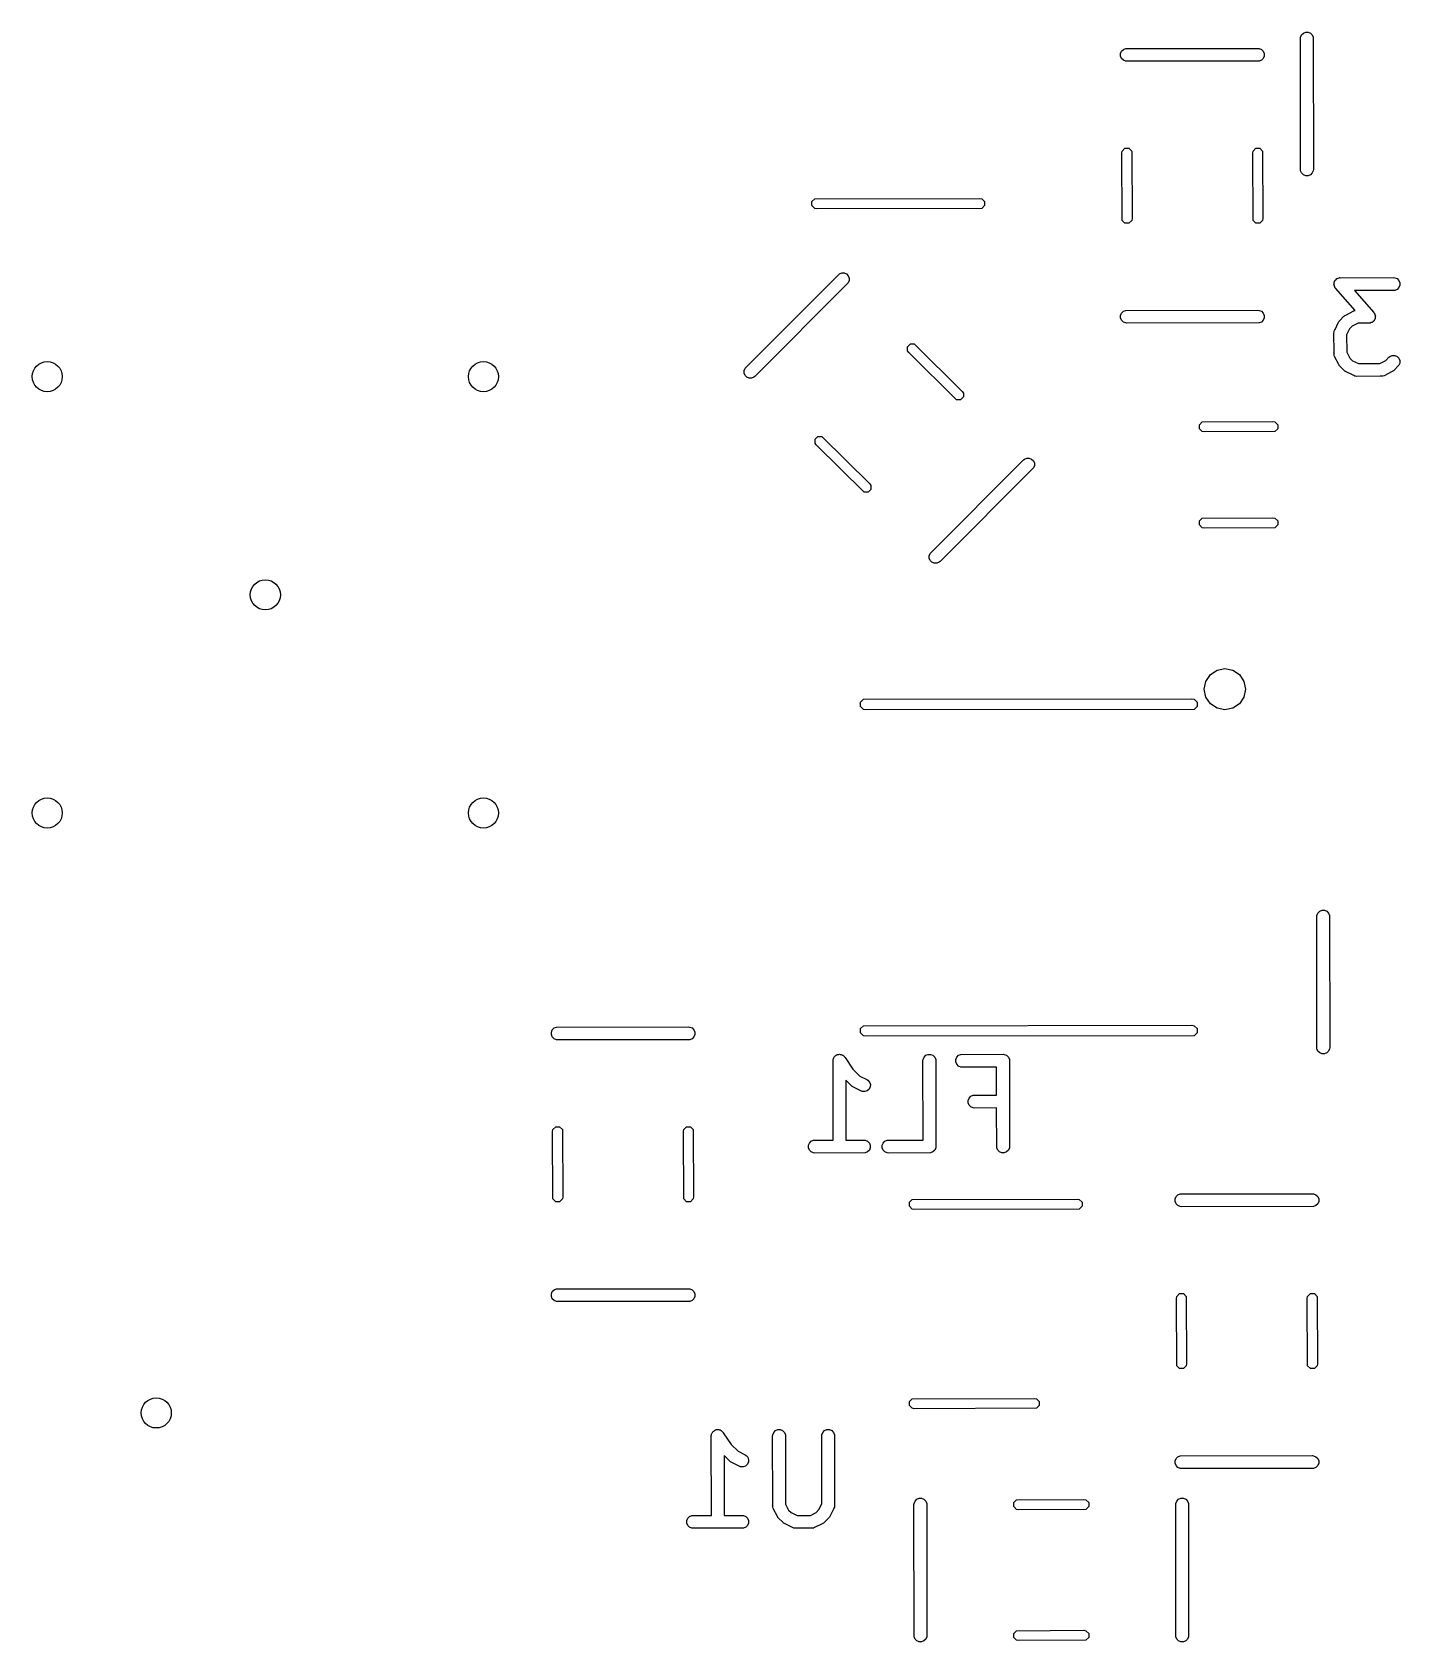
# Model space of a CAD drawing. Extents: x 5.42 to 6.74, y -4.38 to -2.89.
# Drawn here: x 5.424 to 6.051, y -4.348 to -3.611 of the extents above; entities that cross this region are included whole.
import ezdxf

# ---------------------------------------------------------------- set-up
doc = ezdxf.new("R2010")
doc.units = 0
doc.header["$MEASUREMENT"] = 0
doc.layers.add('BLACK', color=7, linetype='CONTINUOUS')

msp = doc.modelspace()

# ---------------------------------------------------------------- linework, layer by layer
at = {"layer": 'BLACK', "linetype": 'CONTINUOUS'}
for p, q in [((6.00506, -3.6135), (6.00512, -3.61293)), ((6.00512, -3.67408), (6.00506, -3.6135)), ((6.00512, -3.61293), (6.00556, -3.61186)), ((6.00556, -3.61186), (6.00637, -3.61105)), ((6.00637, -3.61105), (6.00744, -3.61061)), ((6.00744, -3.61061), (6.00859, -3.61061)), ((6.00859, -3.61061), (6.00965, -3.61105)), ((6.00965, -3.61105), (6.01047, -3.61186)), ((6.01047, -3.61186), (6.01091, -3.61293)), ((6.01091, -3.61293), (6.01096, -3.6735)), ((5.92262, -3.62043), (5.92306, -3.61936)), ((5.92262, -3.62158), (5.92262, -3.62043)), ((5.92306, -3.62264), (5.92262, -3.62158)), ((5.92306, -3.61936), (5.92387, -3.61855)), ((5.92387, -3.61855), (5.92494, -3.61811)), ((5.92494, -3.61811), (5.98551, -3.61805)), ((5.98551, -3.61805), (5.98609, -3.61811)), ((5.98609, -3.61811), (5.98715, -3.61855)), ((5.98715, -3.61855), (5.98797, -3.61936)), ((5.98797, -3.61936), (5.98841, -3.62043)), ((5.98841, -3.62158), (5.98797, -3.62264)), ((5.98841, -3.62043), (5.98841, -3.62158)), ((5.92387, -3.62346), (5.92306, -3.62264)), ((5.92494, -3.6239), (5.92387, -3.62346)), ((5.92551, -3.62396), (5.92494, -3.6239)), ((5.98609, -3.6239), (5.92551, -3.62396)), ((5.98715, -3.62346), (5.98609, -3.6239)), ((5.98797, -3.62264), (5.98715, -3.62346)), ((5.92315, -3.666), (5.92333, -3.6651)), ((5.92333, -3.69691), (5.92315, -3.666)), ((5.92333, -3.6651), (5.92461, -3.66382)), ((5.92461, -3.66382), (5.92642, -3.66382)), ((5.92642, -3.66382), (5.92769, -3.6651)), ((5.92769, -3.6651), (5.92787, -3.696)), ((5.98315, -3.666), (5.98333, -3.6651)), ((5.98333, -3.69691), (5.98315, -3.666)), ((5.98333, -3.6651), (5.98461, -3.66382)), ((5.98461, -3.66382), (5.98642, -3.66382)), ((5.98642, -3.66382), (5.98769, -3.6651)), ((5.98769, -3.6651), (5.98787, -3.696)), ((6.00556, -3.67514), (6.00512, -3.67408)), ((6.01091, -3.67408), (6.01047, -3.67514)), ((6.01096, -3.6735), (6.01091, -3.67408)), ((6.00637, -3.67596), (6.00556, -3.67514)), ((6.00744, -3.6764), (6.00637, -3.67596)), ((6.00859, -3.6764), (6.00744, -3.6764)), ((6.00965, -3.67596), (6.00859, -3.6764)), ((6.01047, -3.67514), (6.00965, -3.67596)), ((5.78109, -3.68827), (5.78236, -3.68699)), ((5.78109, -3.69008), (5.78109, -3.68827)), ((5.78236, -3.68699), (5.85807, -3.68681)), ((5.85807, -3.68681), (5.85897, -3.68699)), ((5.85897, -3.68699), (5.86025, -3.68827)), ((5.86025, -3.68827), (5.86025, -3.69008)), ((5.78236, -3.69136), (5.78109, -3.69008)), ((5.78327, -3.69154), (5.78236, -3.69136)), ((5.85897, -3.69136), (5.78327, -3.69154)), ((5.86025, -3.69008), (5.85897, -3.69136)), ((5.92787, -3.696), (5.92769, -3.69691)), ((5.98787, -3.696), (5.98769, -3.69691)), ((5.92461, -3.69819), (5.92333, -3.69691)), ((5.92642, -3.69819), (5.92461, -3.69819)), ((5.92769, -3.69691), (5.92642, -3.69819)), ((5.98461, -3.69819), (5.98333, -3.69691)), ((5.98642, -3.69819), (5.98461, -3.69819)), ((5.98769, -3.69691), (5.98642, -3.69819)), ((5.75042, -3.76465), (5.79321, -3.72178)), ((5.79775, -3.7255), (5.75496, -3.76838)), ((5.79321, -3.72178), (5.79366, -3.72141)), ((5.79366, -3.72141), (5.79472, -3.72097)), ((5.79472, -3.72097), (5.79587, -3.72097)), ((5.79587, -3.72097), (5.79694, -3.72141)), ((5.79694, -3.72141), (5.79775, -3.72222)), ((5.79775, -3.72222), (5.79819, -3.72329)), ((5.79819, -3.72444), (5.79775, -3.7255)), ((5.79819, -3.72329), (5.79819, -3.72444)), ((6.02043, -3.72546), (6.02047, -3.72537)), ((6.02043, -3.72594), (6.02043, -3.72546)), ((6.02047, -3.72537), (6.02048, -3.72527)), ((6.02048, -3.72527), (6.02069, -3.72484)), ((6.02069, -3.72484), (6.02087, -3.7244)), ((6.02087, -3.7244), (6.02094, -3.72433)), ((6.02094, -3.72433), (6.02099, -3.72424)), ((6.02099, -3.72424), (6.02135, -3.72392)), ((6.02135, -3.72392), (6.02169, -3.72358)), ((6.02169, -3.72358), (6.02178, -3.72355)), ((6.02178, -3.72355), (6.02185, -3.72348)), ((6.02185, -3.72348), (6.02231, -3.72333)), ((6.02231, -3.72333), (6.02275, -3.72314)), ((6.02275, -3.72314), (6.02285, -3.72314)), ((6.02285, -3.72314), (6.02295, -3.72311)), ((6.02295, -3.72311), (6.0234, -3.72314)), ((6.0234, -3.72314), (6.0477, -3.72309)), ((6.0477, -3.72309), (6.04828, -3.72314)), ((6.04828, -3.72314), (6.04934, -3.72358)), ((6.04934, -3.72358), (6.05015, -3.7244)), ((6.05015, -3.7244), (6.0506, -3.72546)), ((6.0506, -3.72546), (6.0506, -3.72662)), ((6.0204, -3.72642), (6.02043, -3.72594)), ((6.02043, -3.72652), (6.0204, -3.72642)), ((6.02043, -3.72662), (6.02043, -3.72652)), ((6.02062, -3.72706), (6.02043, -3.72662)), ((6.02077, -3.72751), (6.02062, -3.72706)), ((6.02085, -3.72763), (6.02077, -3.72751)), ((6.02087, -3.72768), (6.02085, -3.72763)), ((6.02093, -3.72774), (6.02087, -3.72768)), ((6.02111, -3.72798), (6.02093, -3.72774)), ((6.03008, -3.73819), (6.02111, -3.72798)), ((6.04828, -3.72894), (6.02977, -3.72898)), ((6.02977, -3.72898), (6.03867, -3.73909)), ((6.04934, -3.7285), (6.04828, -3.72894)), ((6.05015, -3.72768), (6.04934, -3.7285)), ((6.0506, -3.72662), (6.05015, -3.72768)), ((5.92262, -3.74043), (5.92306, -3.73936)), ((5.92262, -3.74158), (5.92262, -3.74043)), ((5.92306, -3.73936), (5.92387, -3.73855)), ((5.92387, -3.73855), (5.92494, -3.73811)), ((5.92494, -3.73811), (5.98551, -3.73805)), ((5.98551, -3.73805), (5.98609, -3.73811)), ((5.98609, -3.73811), (5.98715, -3.73855)), ((5.98715, -3.73855), (5.98797, -3.73936)), ((5.98797, -3.73936), (5.98841, -3.74043)), ((5.98841, -3.74043), (5.98841, -3.74158)), ((6.02522, -3.74064), (6.02527, -3.74058)), ((6.02527, -3.74058), (6.02532, -3.74055)), ((6.02532, -3.74055), (6.02544, -3.74046)), ((6.02544, -3.74046), (6.02578, -3.74031)), ((6.02578, -3.74031), (6.02951, -3.7384)), ((6.02951, -3.7384), (6.03005, -3.73819)), ((6.03005, -3.73819), (6.03008, -3.73819)), ((6.03867, -3.73909), (6.03885, -3.73934)), ((6.03885, -3.73934), (6.03891, -3.7394)), ((6.03891, -3.7394), (6.03893, -3.73945)), ((6.03893, -3.73945), (6.03901, -3.73956)), ((6.03901, -3.73956), (6.03916, -3.74002)), ((6.03916, -3.74002), (6.03935, -3.74046)), ((6.03935, -3.74046), (6.03935, -3.74056)), ((6.03935, -3.74056), (6.03938, -3.74066)), ((5.92306, -3.74264), (5.92262, -3.74158)), ((5.92387, -3.74346), (5.92306, -3.74264)), ((5.92494, -3.7439), (5.92387, -3.74346)), ((5.92551, -3.74396), (5.92494, -3.7439)), ((5.98609, -3.7439), (5.92551, -3.74396)), ((5.98715, -3.74346), (5.98609, -3.7439)), ((5.98797, -3.74264), (5.98715, -3.74346)), ((5.98841, -3.74158), (5.98797, -3.74264)), ((6.02037, -3.74854), (6.02043, -3.74796)), ((6.02043, -3.74796), (6.02047, -3.74786)), ((6.02047, -3.74786), (6.02048, -3.74776)), ((6.02048, -3.74776), (6.02073, -3.74725)), ((6.02073, -3.74725), (6.02087, -3.7469)), ((6.02087, -3.7469), (6.02092, -3.74685)), ((6.02092, -3.74685), (6.02256, -3.74347)), ((6.02256, -3.74347), (6.02272, -3.74322)), ((6.02272, -3.74322), (6.02275, -3.74315)), ((6.02275, -3.74315), (6.02279, -3.7431)), ((6.02279, -3.7431), (6.02287, -3.74298)), ((6.02287, -3.74298), (6.02313, -3.74276)), ((6.02313, -3.74276), (6.02499, -3.74083)), ((6.02499, -3.74083), (6.02522, -3.74064)), ((6.02754, -3.74661), (6.02623, -3.74932)), ((6.02873, -3.74538), (6.02754, -3.74661)), ((6.03144, -3.74399), (6.02873, -3.74538)), ((6.03644, -3.74394), (6.03144, -3.74399)), ((6.03683, -3.74397), (6.03644, -3.74394)), ((6.03692, -3.74394), (6.03683, -3.74397)), ((6.03703, -3.74393), (6.03692, -3.74394)), ((6.03747, -3.74375), (6.03703, -3.74393)), ((6.03792, -3.7436), (6.03747, -3.74375)), ((6.038, -3.74353), (6.03792, -3.7436)), ((6.03809, -3.74349), (6.038, -3.74353)), ((6.03843, -3.74315), (6.03809, -3.74349)), ((6.03879, -3.74284), (6.03843, -3.74315)), ((6.03884, -3.74275), (6.03879, -3.74284)), ((6.03891, -3.74268), (6.03884, -3.74275)), ((6.03909, -3.74224), (6.03891, -3.74268)), ((6.0393, -3.74181), (6.03909, -3.74224)), ((6.03931, -3.74171), (6.0393, -3.74181)), ((6.03935, -3.74161), (6.03931, -3.74171)), ((6.03938, -3.74066), (6.03935, -3.74113)), ((6.03935, -3.74113), (6.03935, -3.74161)), ((5.82494, -3.75478), (5.82621, -3.7535)), ((5.82494, -3.75659), (5.82494, -3.75478)), ((5.82621, -3.7535), (5.82802, -3.7535)), ((5.82802, -3.7535), (5.85, -3.77523)), ((6.02043, -3.75746), (6.02037, -3.74854)), ((6.02623, -3.74932), (6.02628, -3.7573)), ((5.82545, -3.75735), (5.82494, -3.75659)), ((5.84743, -3.77908), (5.82545, -3.75735)), ((6.0204, -3.75754), (6.02043, -3.75746)), ((6.02043, -3.75797), (6.0204, -3.75754)), ((6.02043, -3.75849), (6.02043, -3.75797)), ((6.02047, -3.75859), (6.02043, -3.75849)), ((6.02048, -3.75869), (6.02047, -3.75859)), ((6.02069, -3.75923), (6.02048, -3.75869)), ((6.0226, -3.76295), (6.02069, -3.75923)), ((6.02628, -3.7573), (6.02767, -3.76)), ((6.02767, -3.76), (6.0289, -3.7612)), ((6.0289, -3.7612), (6.03161, -3.76251)), ((6.03161, -3.76251), (6.04146, -3.76246)), ((6.04146, -3.76246), (6.04417, -3.76107)), ((6.04417, -3.76107), (6.04561, -3.75957)), ((6.04561, -3.75957), (6.04606, -3.75921)), ((6.04606, -3.75921), (6.04712, -3.75876)), ((6.04712, -3.75876), (6.04828, -3.75876)), ((6.04828, -3.75876), (6.04934, -3.75921)), ((6.04934, -3.75921), (6.05015, -3.76002)), ((6.05015, -3.76002), (6.0506, -3.76108)), ((6.0506, -3.76224), (6.05015, -3.7633)), ((6.0506, -3.76108), (6.0506, -3.76224)), ((5.74998, -3.76571), (5.75042, -3.76465)), ((5.74998, -3.76687), (5.74998, -3.76571)), ((5.75042, -3.76793), (5.74998, -3.76687)), ((5.75123, -3.76875), (5.75042, -3.76793)), ((5.7523, -3.76919), (5.75123, -3.76875)), ((5.75345, -3.76919), (5.7523, -3.76919)), ((5.75451, -3.76875), (5.75345, -3.76919)), ((5.75496, -3.76838), (5.75451, -3.76875)), ((6.02275, -3.7633), (6.0226, -3.76295)), ((6.02284, -3.76342), (6.02275, -3.7633)), ((6.02287, -3.76347), (6.02284, -3.76342)), ((6.02293, -3.76352), (6.02287, -3.76347)), ((6.02311, -3.76375), (6.02293, -3.76352)), ((6.02504, -3.76561), (6.02311, -3.76375)), ((6.02527, -3.76587), (6.02504, -3.76561)), ((6.02539, -3.76595), (6.02527, -3.76587)), ((6.02544, -3.76599), (6.02539, -3.76595)), ((6.02551, -3.76602), (6.02544, -3.76599)), ((6.02576, -3.76618), (6.02551, -3.76602)), ((6.02914, -3.76782), (6.02576, -3.76618)), ((6.02919, -3.76787), (6.02914, -3.76782)), ((6.02954, -3.76801), (6.02919, -3.76787)), ((6.03005, -3.76826), (6.02954, -3.76801)), ((6.03015, -3.76827), (6.03005, -3.76826)), ((6.03025, -3.76831), (6.03015, -3.76827)), ((6.03083, -3.76836), (6.03025, -3.76831)), ((6.04162, -3.76831), (6.03083, -3.76836)), ((6.04171, -3.76834), (6.04162, -3.76831)), ((6.04214, -3.76831), (6.04171, -3.76834)), ((6.04265, -3.76831), (6.04214, -3.76831)), ((6.04275, -3.76827), (6.04265, -3.76831)), ((6.04286, -3.76826), (6.04275, -3.76827)), ((6.0434, -3.76805), (6.04286, -3.76826)), ((6.04712, -3.76613), (6.0434, -3.76805)), ((6.04747, -3.76599), (6.04712, -3.76613)), ((6.04758, -3.7659), (6.04747, -3.76599)), ((6.04764, -3.76587), (6.04758, -3.7659)), ((6.04769, -3.76581), (6.04764, -3.76587)), ((6.04791, -3.76562), (6.04769, -3.76581)), ((6.05015, -3.7633), (6.04791, -3.76562)), ((5.85, -3.77523), (5.85051, -3.77599)), ((5.85051, -3.77599), (5.85051, -3.7778)), ((5.84924, -3.77908), (5.84743, -3.77908)), ((5.85051, -3.7778), (5.84924, -3.77908)), ((5.95877, -3.79055), (5.96004, -3.78927)), ((5.95877, -3.79236), (5.95877, -3.79055)), ((5.96004, -3.78927), (5.99241, -3.78909)), ((5.99241, -3.78909), (5.99332, -3.78927)), ((5.99332, -3.78927), (5.9946, -3.79055)), ((5.9946, -3.79055), (5.9946, -3.79236)), ((5.78251, -3.79721), (5.78379, -3.79593)), ((5.78251, -3.79901), (5.78251, -3.79721)), ((5.78302, -3.79978), (5.78251, -3.79901)), ((5.78379, -3.79593), (5.7856, -3.79593)), ((5.7856, -3.79593), (5.80758, -3.81765)), ((5.96004, -3.79364), (5.95877, -3.79236)), ((5.96095, -3.79382), (5.96004, -3.79364)), ((5.99332, -3.79364), (5.96095, -3.79382)), ((5.9946, -3.79236), (5.99332, -3.79364)), ((5.805, -3.82151), (5.78302, -3.79978)), ((5.83527, -3.8495), (5.87806, -3.80663)), ((5.87806, -3.80663), (5.87851, -3.80626)), ((5.87851, -3.80626), (5.87958, -3.80582)), ((5.87958, -3.80582), (5.88073, -3.80582)), ((5.88073, -3.80582), (5.88179, -3.80626)), ((5.88179, -3.80626), (5.88261, -3.80708)), ((5.88261, -3.81036), (5.83981, -3.85323)), ((5.88261, -3.80708), (5.88305, -3.80814)), ((5.88305, -3.80929), (5.88261, -3.81036)), ((5.88305, -3.80814), (5.88305, -3.80929)), ((5.80681, -3.82151), (5.805, -3.82151)), ((5.80809, -3.82023), (5.80681, -3.82151)), ((5.80758, -3.81765), (5.80809, -3.81842)), ((5.80809, -3.81842), (5.80809, -3.82023)), ((5.95877, -3.83465), (5.96004, -3.83337)), ((5.95877, -3.83646), (5.95877, -3.83465)), ((5.96004, -3.83773), (5.95877, -3.83646)), ((5.96004, -3.83337), (5.99241, -3.83319)), ((5.99241, -3.83319), (5.99332, -3.83337)), ((5.99332, -3.83337), (5.9946, -3.83465)), ((5.9946, -3.83646), (5.99332, -3.83773)), ((5.9946, -3.83465), (5.9946, -3.83646)), ((5.96095, -3.83791), (5.96004, -3.83773)), ((5.99332, -3.83773), (5.96095, -3.83791)), ((5.83483, -3.85057), (5.83527, -3.8495)), ((5.83483, -3.85172), (5.83483, -3.85057)), ((5.83527, -3.85278), (5.83483, -3.85172)), ((5.83608, -3.8536), (5.83527, -3.85278)), ((5.83715, -3.85404), (5.83608, -3.8536)), ((5.8383, -3.85404), (5.83715, -3.85404)), ((5.83937, -3.8536), (5.8383, -3.85404)), ((5.83981, -3.85323), (5.83937, -3.8536)), ((5.96682, -3.90304), (5.97043, -3.90232)), ((5.97043, -3.90232), (5.97405, -3.90304)), ((5.96098, -3.91177), (5.9617, -3.90816)), ((5.9617, -3.90816), (5.96375, -3.90509)), ((5.96375, -3.90509), (5.96682, -3.90304)), ((5.97405, -3.90304), (5.97711, -3.90509)), ((5.97711, -3.90509), (5.97916, -3.90816)), ((5.97916, -3.90816), (5.97988, -3.91177)), ((5.8034, -3.91774), (5.80475, -3.91639)), ((5.80475, -3.91639), (5.95531, -3.9162)), ((5.95531, -3.9162), (5.95627, -3.91639)), ((5.95627, -3.91639), (5.95762, -3.91774)), ((5.9617, -3.91539), (5.96098, -3.91177)), ((5.96375, -3.91845), (5.9617, -3.91539)), ((5.97916, -3.91539), (5.97711, -3.91845)), ((5.97988, -3.91177), (5.97916, -3.91539)), ((5.8034, -3.91966), (5.8034, -3.91774)), ((5.80475, -3.92101), (5.8034, -3.91966)), ((5.80571, -3.9212), (5.80475, -3.92101)), ((5.95627, -3.92101), (5.80571, -3.9212)), ((5.95762, -3.91966), (5.95627, -3.92101)), ((5.95762, -3.91774), (5.95762, -3.91966)), ((5.96682, -3.9205), (5.96375, -3.91845)), ((5.97043, -3.92122), (5.96682, -3.9205)), ((5.97405, -3.9205), (5.97043, -3.92122)), ((5.97711, -3.91845), (5.97405, -3.9205)), ((6.01306, -4.01436), (6.01387, -4.01355)), ((6.01387, -4.01355), (6.01494, -4.01311)), ((6.01494, -4.01311), (6.01609, -4.01311)), ((6.01609, -4.01311), (6.01715, -4.01355)), ((6.01715, -4.01355), (6.01797, -4.01436)), ((6.01256, -4.016), (6.01262, -4.01543)), ((6.01262, -4.07658), (6.01256, -4.016)), ((6.01262, -4.01543), (6.01306, -4.01436)), ((6.01797, -4.01436), (6.01841, -4.01543)), ((6.01841, -4.01543), (6.01846, -4.076)), ((5.66162, -4.06893), (5.66206, -4.06786)), ((5.66162, -4.07008), (5.66162, -4.06893)), ((5.66206, -4.07114), (5.66162, -4.07008)), ((5.66206, -4.06786), (5.66287, -4.06705)), ((5.66287, -4.07196), (5.66206, -4.07114)), ((5.66287, -4.06705), (5.66394, -4.06661)), ((5.66394, -4.0724), (5.66287, -4.07196)), ((5.66394, -4.06661), (5.72451, -4.06655)), ((5.66451, -4.07246), (5.66394, -4.0724)), ((5.72509, -4.0724), (5.66451, -4.07246)), ((5.72451, -4.06655), (5.72509, -4.06661)), ((5.72509, -4.06661), (5.72615, -4.06705)), ((5.72615, -4.07196), (5.72509, -4.0724)), ((5.72615, -4.06705), (5.72697, -4.06786)), ((5.72697, -4.07114), (5.72615, -4.07196)), ((5.72697, -4.06786), (5.72741, -4.06893)), ((5.72741, -4.07008), (5.72697, -4.07114)), ((5.72741, -4.06893), (5.72741, -4.07008)), ((5.8034, -4.06735), (5.80475, -4.066)), ((5.8034, -4.06926), (5.8034, -4.06735)), ((5.80475, -4.07062), (5.8034, -4.06926)), ((5.80475, -4.066), (5.95531, -4.06581)), ((5.80571, -4.07081), (5.80475, -4.07062)), ((5.95627, -4.07062), (5.80571, -4.07081)), ((5.95531, -4.06581), (5.95627, -4.066)), ((5.95627, -4.066), (5.95762, -4.06735)), ((5.95762, -4.06926), (5.95627, -4.07062)), ((5.95762, -4.06735), (5.95762, -4.06926)), ((5.79145, -4.08019), (5.79162, -4.07995)), ((5.79162, -4.07995), (5.79186, -4.07979)), ((5.79186, -4.07979), (5.79206, -4.07958)), ((5.79206, -4.07958), (5.79233, -4.07947)), ((5.79233, -4.07947), (5.79258, -4.07931)), ((5.79258, -4.07931), (5.79286, -4.07925)), ((5.79286, -4.07925), (5.79313, -4.07914)), ((5.79313, -4.07914), (5.79342, -4.07914)), ((5.79342, -4.07914), (5.79371, -4.07909)), ((5.79371, -4.07909), (5.79399, -4.07914)), ((5.79399, -4.07914), (5.79428, -4.07914)), ((5.79428, -4.07914), (5.79455, -4.07926)), ((5.79455, -4.07926), (5.79484, -4.07931)), ((5.79484, -4.07931), (5.79508, -4.07947)), ((5.79508, -4.07947), (5.79534, -4.07958)), ((5.79534, -4.07958), (5.79555, -4.07979)), ((5.79555, -4.07979), (5.79579, -4.07995)), ((5.79579, -4.07995), (5.79596, -4.0802)), ((5.83249, -4.0804), (5.83331, -4.07958)), ((5.83331, -4.07958), (5.83437, -4.07914)), ((5.83437, -4.07914), (5.83552, -4.07914)), ((5.83552, -4.07914), (5.83659, -4.07958)), ((5.83659, -4.07958), (5.8374, -4.0804)), ((5.84749, -4.0804), (5.84831, -4.07958)), ((5.84831, -4.07958), (5.84937, -4.07914)), ((5.84937, -4.07914), (5.86869, -4.07909)), ((5.86869, -4.07909), (5.86927, -4.07914)), ((5.86927, -4.07914), (5.87033, -4.07958)), ((5.87033, -4.07958), (5.87115, -4.0804)), ((6.01306, -4.07764), (6.01262, -4.07658)), ((6.01387, -4.07846), (6.01306, -4.07764)), ((6.01494, -4.0789), (6.01387, -4.07846)), ((6.01609, -4.0789), (6.01494, -4.0789)), ((6.01715, -4.07846), (6.01609, -4.0789)), ((6.01797, -4.07764), (6.01715, -4.07846)), ((6.01841, -4.07658), (6.01797, -4.07764)), ((6.01846, -4.076), (6.01841, -4.07658)), ((5.79075, -4.08203), (5.79081, -4.08146)), ((5.79075, -4.08204), (5.79075, -4.08203)), ((5.7908, -4.11849), (5.79075, -4.08204)), ((5.79075, -4.08204), (5.79075, -4.08204)), ((5.79075, -4.08204), (5.79075, -4.08204)), ((5.79081, -4.08146), (5.79092, -4.08119)), ((5.79092, -4.08119), (5.79098, -4.08091)), ((5.79098, -4.08091), (5.79114, -4.08067)), ((5.79114, -4.08067), (5.79125, -4.0804)), ((5.79125, -4.0804), (5.79145, -4.08019)), ((5.79596, -4.0802), (5.79616, -4.0804)), ((5.79616, -4.0804), (5.79626, -4.08064)), ((5.79626, -4.08064), (5.79988, -4.08598)), ((5.79988, -4.08598), (5.80304, -4.08908)), ((5.832, -4.08204), (5.83205, -4.08146)), ((5.83205, -4.11847), (5.832, -4.08204)), ((5.83205, -4.08146), (5.83249, -4.0804)), ((5.8374, -4.0804), (5.83784, -4.08146)), ((5.83784, -4.08146), (5.8379, -4.12141)), ((5.84705, -4.08146), (5.84749, -4.0804)), ((5.84705, -4.08262), (5.84705, -4.08146)), ((5.84749, -4.08368), (5.84705, -4.08262)), ((5.84831, -4.0845), (5.84749, -4.08368)), ((5.84937, -4.08494), (5.84831, -4.0845)), ((5.84995, -4.08499), (5.84937, -4.08494)), ((5.86575, -4.08495), (5.84995, -4.08499)), ((5.86576, -4.09785), (5.86575, -4.08495)), ((5.87115, -4.0804), (5.87159, -4.08146)), ((5.87159, -4.08146), (5.87165, -4.12141)), ((5.79914, -4.09345), (5.79661, -4.09098)), ((5.79661, -4.09098), (5.79665, -4.11848)), ((5.79939, -4.09375), (5.79914, -4.09345)), ((5.79952, -4.09383), (5.79939, -4.09375)), ((5.79956, -4.09387), (5.79952, -4.09383)), ((5.79963, -4.0939), (5.79956, -4.09387)), ((5.79988, -4.09405), (5.79963, -4.0939)), ((5.80417, -4.09614), (5.79988, -4.09405)), ((5.80304, -4.08908), (5.80627, -4.09065)), ((5.80627, -4.09065), (5.80676, -4.09096)), ((5.80676, -4.09096), (5.80752, -4.09183)), ((5.8078, -4.09407), (5.80728, -4.0951)), ((5.80752, -4.09183), (5.80788, -4.09292)), ((5.80788, -4.09292), (5.8078, -4.09407)), ((5.80532, -4.09622), (5.80417, -4.09614)), ((5.80641, -4.09585), (5.80532, -4.09622)), ((5.80728, -4.0951), (5.80641, -4.09585)), ((5.85267, -4.10021), (5.85312, -4.09915)), ((5.85267, -4.10136), (5.85267, -4.10021)), ((5.85312, -4.10243), (5.85267, -4.10136)), ((5.85312, -4.09915), (5.85393, -4.09833)), ((5.85393, -4.09833), (5.85499, -4.09789)), ((5.85499, -4.09789), (5.86576, -4.09785)), ((5.85393, -4.10324), (5.85312, -4.10243)), ((5.85499, -4.10368), (5.85393, -4.10324)), ((5.85557, -4.10374), (5.85499, -4.10368)), ((5.86577, -4.1037), (5.85557, -4.10374)), ((5.8658, -4.12199), (5.86577, -4.1037)), ((5.66215, -4.1145), (5.66233, -4.1136)), ((5.66233, -4.14541), (5.66215, -4.1145)), ((5.66233, -4.1136), (5.66361, -4.11232)), ((5.66361, -4.11232), (5.66542, -4.11232)), ((5.66542, -4.11232), (5.66669, -4.1136)), ((5.66669, -4.1136), (5.66687, -4.1445)), ((5.72215, -4.1145), (5.72233, -4.1136)), ((5.72233, -4.14541), (5.72215, -4.1145)), ((5.72233, -4.1136), (5.72361, -4.11232)), ((5.72361, -4.11232), (5.72542, -4.11232)), ((5.72542, -4.11232), (5.72669, -4.1136)), ((5.72669, -4.1136), (5.72687, -4.1445)), ((5.77956, -4.12083), (5.78, -4.11977)), ((5.77956, -4.12199), (5.77956, -4.12083)), ((5.78, -4.12305), (5.77956, -4.12199)), ((5.78, -4.11977), (5.78081, -4.11896)), ((5.78081, -4.12387), (5.78, -4.12305)), ((5.78081, -4.11896), (5.78188, -4.11851)), ((5.78188, -4.12431), (5.78081, -4.12387)), ((5.78188, -4.11851), (5.7908, -4.11849)), ((5.79665, -4.11848), (5.80495, -4.11846)), ((5.80495, -4.11846), (5.80553, -4.11851)), ((5.80553, -4.11851), (5.80659, -4.11896)), ((5.80659, -4.12387), (5.80553, -4.12431)), ((5.80659, -4.11896), (5.80741, -4.11977)), ((5.80741, -4.12305), (5.80659, -4.12387)), ((5.80741, -4.11977), (5.80785, -4.12083)), ((5.80785, -4.12199), (5.80741, -4.12305)), ((5.80785, -4.12083), (5.80785, -4.12199)), ((5.8133, -4.12083), (5.81375, -4.11977)), ((5.8133, -4.12199), (5.8133, -4.12083)), ((5.81375, -4.12305), (5.8133, -4.12199)), ((5.81375, -4.11977), (5.81456, -4.11896)), ((5.81456, -4.12387), (5.81375, -4.12305)), ((5.81456, -4.11896), (5.81562, -4.11851)), ((5.81562, -4.12431), (5.81456, -4.12387)), ((5.81562, -4.11851), (5.83205, -4.11847)), ((5.83659, -4.12387), (5.83552, -4.12431)), ((5.8374, -4.12305), (5.83659, -4.12387)), ((5.83784, -4.12199), (5.8374, -4.12305)), ((5.8379, -4.12141), (5.83784, -4.12199)), ((5.86624, -4.12305), (5.8658, -4.12199)), ((5.86705, -4.12387), (5.86624, -4.12305)), ((5.86812, -4.12431), (5.86705, -4.12387)), ((5.87033, -4.12387), (5.86927, -4.12431)), ((5.87115, -4.12305), (5.87033, -4.12387)), ((5.87159, -4.12199), (5.87115, -4.12305)), ((5.87165, -4.12141), (5.87159, -4.12199)), ((5.78245, -4.12436), (5.78188, -4.12431)), ((5.80553, -4.12431), (5.78245, -4.12436)), ((5.8162, -4.12436), (5.81562, -4.12431)), ((5.83552, -4.12431), (5.8162, -4.12436)), ((5.86927, -4.12431), (5.86812, -4.12431)), ((5.66361, -4.14669), (5.66233, -4.14541)), ((5.66669, -4.14541), (5.66542, -4.14669)), ((5.66687, -4.1445), (5.66669, -4.14541)), ((5.72361, -4.14669), (5.72233, -4.14541)), ((5.72669, -4.14541), (5.72542, -4.14669)), ((5.72687, -4.1445), (5.72669, -4.14541)), ((5.82577, -4.14693), (5.82705, -4.14565)), ((5.82705, -4.14565), (5.90276, -4.14547)), ((5.90276, -4.14547), (5.90366, -4.14565)), ((5.90366, -4.14565), (5.90494, -4.14693)), ((5.94762, -4.14543), (5.94806, -4.14436)), ((5.94762, -4.14658), (5.94762, -4.14543)), ((5.94806, -4.14436), (5.94887, -4.14355)), ((5.94887, -4.14355), (5.94994, -4.14311)), ((5.94994, -4.14311), (6.01051, -4.14305)), ((6.01051, -4.14305), (6.01109, -4.14311)), ((6.01109, -4.14311), (6.01215, -4.14355)), ((6.01215, -4.14355), (6.01297, -4.14436)), ((6.01297, -4.14436), (6.01341, -4.14543)), ((6.01341, -4.14543), (6.01341, -4.14658)), ((5.66542, -4.14669), (5.66361, -4.14669)), ((5.72542, -4.14669), (5.72361, -4.14669)), ((5.82577, -4.14874), (5.82577, -4.14693)), ((5.82705, -4.15002), (5.82577, -4.14874)), ((5.82795, -4.1502), (5.82705, -4.15002)), ((5.90366, -4.15002), (5.82795, -4.1502)), ((5.90494, -4.14874), (5.90366, -4.15002)), ((5.90494, -4.14693), (5.90494, -4.14874)), ((5.94806, -4.14764), (5.94762, -4.14658)), ((5.94887, -4.14846), (5.94806, -4.14764)), ((5.94994, -4.1489), (5.94887, -4.14846)), ((5.95051, -4.14896), (5.94994, -4.1489)), ((6.01109, -4.1489), (5.95051, -4.14896)), ((6.01215, -4.14846), (6.01109, -4.1489)), ((6.01297, -4.14764), (6.01215, -4.14846)), ((6.01341, -4.14658), (6.01297, -4.14764)), ((5.66162, -4.18893), (5.66206, -4.18786)), ((5.66162, -4.19008), (5.66162, -4.18893)), ((5.66206, -4.19114), (5.66162, -4.19008)), ((5.66206, -4.18786), (5.66287, -4.18705)), ((5.66287, -4.18705), (5.66394, -4.18661)), ((5.66394, -4.18661), (5.72451, -4.18655)), ((5.72451, -4.18655), (5.72509, -4.18661)), ((5.72509, -4.18661), (5.72615, -4.18705)), ((5.72615, -4.18705), (5.72697, -4.18786)), ((5.72697, -4.18786), (5.72741, -4.18893)), ((5.72741, -4.19008), (5.72697, -4.19114)), ((5.72741, -4.18893), (5.72741, -4.19008)), ((5.94815, -4.191), (5.94833, -4.1901)), ((5.94833, -4.1901), (5.94961, -4.18882)), ((5.94961, -4.18882), (5.95142, -4.18882)), ((5.95142, -4.18882), (5.95269, -4.1901)), ((5.95269, -4.1901), (5.95287, -4.221)), ((6.00815, -4.191), (6.00833, -4.1901)), ((6.00833, -4.1901), (6.00961, -4.18882)), ((6.00961, -4.18882), (6.01142, -4.18882)), ((6.01142, -4.18882), (6.01269, -4.1901)), ((6.01269, -4.1901), (6.01287, -4.221)), ((5.66287, -4.19196), (5.66206, -4.19114)), ((5.66394, -4.1924), (5.66287, -4.19196)), ((5.66451, -4.19246), (5.66394, -4.1924)), ((5.72509, -4.1924), (5.66451, -4.19246)), ((5.72615, -4.19196), (5.72509, -4.1924)), ((5.72697, -4.19114), (5.72615, -4.19196)), ((5.94833, -4.22191), (5.94815, -4.191)), ((6.00833, -4.22191), (6.00815, -4.191)), ((5.94961, -4.22319), (5.94833, -4.22191)), ((5.95142, -4.22319), (5.94961, -4.22319)), ((5.95269, -4.22191), (5.95142, -4.22319)), ((5.95287, -4.221), (5.95269, -4.22191)), ((6.00961, -4.22319), (6.00833, -4.22191)), ((6.01142, -4.22319), (6.00961, -4.22319)), ((6.01269, -4.22191), (6.01142, -4.22319)), ((6.01287, -4.221), (6.01269, -4.22191)), ((5.82577, -4.23827), (5.82705, -4.23699)), ((5.82577, -4.24008), (5.82577, -4.23827)), ((5.82705, -4.24136), (5.82577, -4.24008)), ((5.82705, -4.23699), (5.88307, -4.23681)), ((5.82795, -4.24154), (5.82705, -4.24136)), ((5.88397, -4.24136), (5.82795, -4.24154)), ((5.88307, -4.23681), (5.88397, -4.23699)), ((5.88397, -4.23699), (5.88525, -4.23827)), ((5.88525, -4.24008), (5.88397, -4.24136)), ((5.88525, -4.23827), (5.88525, -4.24008)), ((5.73494, -4.25403), (5.73499, -4.25346)), ((5.73494, -4.25404), (5.73494, -4.25403)), ((5.73499, -4.29049), (5.73494, -4.25404)), ((5.73494, -4.25404), (5.73494, -4.25404)), ((5.73494, -4.25404), (5.73494, -4.25404)), ((5.73499, -4.25346), (5.73511, -4.25319)), ((5.73511, -4.25319), (5.73516, -4.25291)), ((5.73516, -4.25291), (5.73532, -4.25267)), ((5.73532, -4.25267), (5.73543, -4.2524)), ((5.73543, -4.2524), (5.73564, -4.25219)), ((5.73564, -4.25219), (5.7358, -4.25195)), ((5.7358, -4.25195), (5.73604, -4.25179)), ((5.73604, -4.25179), (5.73625, -4.25158)), ((5.73625, -4.25158), (5.73652, -4.25147)), ((5.73652, -4.25147), (5.73676, -4.25131)), ((5.73676, -4.25131), (5.73705, -4.25125)), ((5.73705, -4.25125), (5.73731, -4.25114)), ((5.73731, -4.25114), (5.73761, -4.25114)), ((5.73761, -4.25114), (5.73789, -4.25109)), ((5.73789, -4.25109), (5.73818, -4.25114)), ((5.73818, -4.25114), (5.73847, -4.25114)), ((5.73847, -4.25114), (5.73874, -4.25126)), ((5.73874, -4.25126), (5.73902, -4.25131)), ((5.73902, -4.25131), (5.73926, -4.25147)), ((5.73926, -4.25147), (5.73953, -4.25158)), ((5.73953, -4.25158), (5.73974, -4.25179)), ((5.73974, -4.25179), (5.73998, -4.25195)), ((5.73998, -4.25195), (5.74015, -4.2522)), ((5.74015, -4.2522), (5.74034, -4.2524)), ((5.74034, -4.2524), (5.74044, -4.25264)), ((5.74044, -4.25264), (5.74406, -4.25798)), ((5.76306, -4.25404), (5.76311, -4.25346)), ((5.76311, -4.28545), (5.76306, -4.25404)), ((5.76311, -4.25346), (5.76356, -4.2524)), ((5.76356, -4.2524), (5.76437, -4.25158)), ((5.76437, -4.25158), (5.76543, -4.25114)), ((5.76543, -4.25114), (5.76659, -4.25114)), ((5.76659, -4.25114), (5.76765, -4.25158)), ((5.76765, -4.25158), (5.76847, -4.2524)), ((5.76847, -4.2524), (5.76891, -4.25346)), ((5.76891, -4.25346), (5.76896, -4.2853)), ((5.78556, -4.25404), (5.78561, -4.25346)), ((5.78561, -4.28512), (5.78556, -4.25404)), ((5.78561, -4.25346), (5.78605, -4.2524)), ((5.78605, -4.2524), (5.78687, -4.25158)), ((5.78687, -4.25158), (5.78793, -4.25114)), ((5.78793, -4.25114), (5.78908, -4.25114)), ((5.78908, -4.25114), (5.79015, -4.25158)), ((5.79015, -4.25158), (5.79096, -4.2524)), ((5.79096, -4.2524), (5.7914, -4.25346)), ((5.7914, -4.25346), (5.79146, -4.28591)), ((5.74332, -4.26545), (5.7408, -4.26298)), ((5.7408, -4.26298), (5.74084, -4.29048)), ((5.74406, -4.25798), (5.74722, -4.26108)), ((5.74722, -4.26108), (5.75046, -4.26265)), ((5.75046, -4.26265), (5.75095, -4.26296)), ((5.75095, -4.26296), (5.7517, -4.26383)), ((5.7517, -4.26383), (5.75207, -4.26492)), ((5.94762, -4.26543), (5.94806, -4.26436)), ((5.94806, -4.26436), (5.94887, -4.26355)), ((5.94887, -4.26355), (5.94994, -4.26311)), ((5.94994, -4.26311), (6.01051, -4.26305)), ((6.01051, -4.26305), (6.01109, -4.26311)), ((6.01109, -4.26311), (6.01215, -4.26355)), ((6.01215, -4.26355), (6.01297, -4.26436)), ((6.01297, -4.26436), (6.01341, -4.26543)), ((5.74358, -4.26575), (5.74332, -4.26545)), ((5.7437, -4.26583), (5.74358, -4.26575)), ((5.74375, -4.26587), (5.7437, -4.26583)), ((5.74382, -4.2659), (5.74375, -4.26587)), ((5.74407, -4.26605), (5.74382, -4.2659)), ((5.74836, -4.26814), (5.74407, -4.26605)), ((5.74951, -4.26822), (5.74836, -4.26814)), ((5.7506, -4.26785), (5.74951, -4.26822)), ((5.75147, -4.2671), (5.7506, -4.26785)), ((5.75199, -4.26607), (5.75147, -4.2671)), ((5.75207, -4.26492), (5.75199, -4.26607)), ((5.94762, -4.26658), (5.94762, -4.26543)), ((5.94806, -4.26764), (5.94762, -4.26658)), ((5.94887, -4.26846), (5.94806, -4.26764)), ((5.94994, -4.2689), (5.94887, -4.26846)), ((5.95051, -4.26896), (5.94994, -4.2689)), ((6.01109, -4.2689), (5.95051, -4.26896)), ((6.01215, -4.26846), (6.01109, -4.2689)), ((6.01297, -4.26764), (6.01215, -4.26846)), ((6.01341, -4.26658), (6.01297, -4.26764)), ((6.01341, -4.26543), (6.01341, -4.26658)), ((5.76308, -4.28554), (5.76311, -4.28545)), ((5.76311, -4.286), (5.76308, -4.28554)), ((5.76311, -4.28649), (5.76311, -4.286)), ((5.76316, -4.28659), (5.76311, -4.28649)), ((5.76896, -4.2853), (5.77035, -4.288)), ((5.78429, -4.28783), (5.78561, -4.28512)), ((5.7914, -4.28649), (5.79136, -4.28659)), ((5.79146, -4.28591), (5.7914, -4.28649)), ((5.82785, -4.2855), (5.8279, -4.28493)), ((5.8279, -4.34608), (5.82785, -4.2855)), ((5.8279, -4.28493), (5.82834, -4.28386)), ((5.82834, -4.28386), (5.82916, -4.28305)), ((5.82916, -4.28305), (5.83022, -4.28261)), ((5.83022, -4.28261), (5.83138, -4.28261)), ((5.83138, -4.28261), (5.83244, -4.28305)), ((5.83244, -4.28305), (5.83325, -4.28386)), ((5.83325, -4.28386), (5.8337, -4.28493)), ((5.8337, -4.28493), (5.83375, -4.3455)), ((5.87362, -4.2846), (5.8749, -4.28332)), ((5.87362, -4.28641), (5.87362, -4.2846)), ((5.8749, -4.28769), (5.87362, -4.28641)), ((5.8749, -4.28332), (5.9058, -4.28314)), ((5.9058, -4.28314), (5.9067, -4.28332)), ((5.9067, -4.28332), (5.90798, -4.2846)), ((5.90798, -4.28641), (5.9067, -4.28769)), ((5.90798, -4.2846), (5.90798, -4.28641)), ((5.94785, -4.2855), (5.9479, -4.28493)), ((5.9479, -4.34608), (5.94785, -4.2855)), ((5.9479, -4.28493), (5.94834, -4.28386)), ((5.94834, -4.28386), (5.94916, -4.28305)), ((5.94916, -4.28305), (5.95022, -4.28261)), ((5.95022, -4.28261), (5.95138, -4.28261)), ((5.95138, -4.28261), (5.95244, -4.28305)), ((5.95244, -4.28305), (5.95325, -4.28386)), ((5.95325, -4.28386), (5.9537, -4.28493)), ((5.9537, -4.28493), (5.95375, -4.3455)), ((5.72374, -4.29283), (5.72419, -4.29177)), ((5.72374, -4.29399), (5.72374, -4.29283)), ((5.72419, -4.29177), (5.725, -4.29096)), ((5.725, -4.29096), (5.72606, -4.29051)), ((5.72606, -4.29051), (5.73499, -4.29049)), ((5.74084, -4.29048), (5.74914, -4.29046)), ((5.74914, -4.29046), (5.74971, -4.29051)), ((5.74971, -4.29051), (5.75078, -4.29096)), ((5.75078, -4.29096), (5.75159, -4.29177)), ((5.75159, -4.29177), (5.75203, -4.29283)), ((5.75203, -4.29283), (5.75203, -4.29399)), ((5.76316, -4.28669), (5.76316, -4.28659)), ((5.76337, -4.28723), (5.76316, -4.28669)), ((5.76529, -4.29095), (5.76337, -4.28723)), ((5.76543, -4.2913), (5.76529, -4.29095)), ((5.76552, -4.29142), (5.76543, -4.2913)), ((5.76555, -4.29147), (5.76552, -4.29142)), ((5.76561, -4.29152), (5.76555, -4.29147)), ((5.7658, -4.29175), (5.76561, -4.29152)), ((5.76773, -4.29361), (5.7658, -4.29175)), ((5.76795, -4.29387), (5.76773, -4.29361)), ((5.76807, -4.29395), (5.76795, -4.29387)), ((5.76812, -4.29399), (5.76807, -4.29395)), ((5.77035, -4.288), (5.77159, -4.2892)), ((5.77159, -4.2892), (5.77429, -4.2905)), ((5.77429, -4.2905), (5.78039, -4.29046)), ((5.78039, -4.29046), (5.7831, -4.28907)), ((5.7831, -4.28907), (5.78429, -4.28783)), ((5.78651, -4.2939), (5.7864, -4.29399)), ((5.78657, -4.29387), (5.78651, -4.2939)), ((5.78662, -4.29381), (5.78657, -4.29387)), ((5.78685, -4.29362), (5.78662, -4.29381)), ((5.78871, -4.29169), (5.78685, -4.29362)), ((5.78897, -4.29147), (5.78871, -4.29169)), ((5.78904, -4.29135), (5.78897, -4.29147)), ((5.78909, -4.2913), (5.78904, -4.29135)), ((5.78912, -4.29123), (5.78909, -4.2913)), ((5.78927, -4.29098), (5.78912, -4.29123)), ((5.79092, -4.2876), (5.78927, -4.29098)), ((5.79096, -4.28755), (5.79092, -4.2876)), ((5.79111, -4.2872), (5.79096, -4.28755)), ((5.79136, -4.28669), (5.79111, -4.2872)), ((5.79136, -4.28659), (5.79136, -4.28669)), ((5.8758, -4.28787), (5.8749, -4.28769)), ((5.9067, -4.28769), (5.8758, -4.28787)), ((5.72419, -4.29505), (5.72374, -4.29399)), ((5.725, -4.29587), (5.72419, -4.29505)), ((5.72606, -4.29631), (5.725, -4.29587)), ((5.72664, -4.29636), (5.72606, -4.29631)), ((5.74971, -4.29631), (5.72664, -4.29636)), ((5.75078, -4.29587), (5.74971, -4.29631)), ((5.75159, -4.29505), (5.75078, -4.29587)), ((5.75203, -4.29399), (5.75159, -4.29505)), ((5.76819, -4.29402), (5.76812, -4.29399)), ((5.76844, -4.29418), (5.76819, -4.29402)), ((5.77182, -4.29582), (5.76844, -4.29418)), ((5.77187, -4.29587), (5.77182, -4.29582)), ((5.77222, -4.29601), (5.77187, -4.29587)), ((5.77273, -4.29626), (5.77222, -4.29601)), ((5.77284, -4.29627), (5.77273, -4.29626)), ((5.77293, -4.29631), (5.77284, -4.29627)), ((5.77351, -4.29636), (5.77293, -4.29631)), ((5.78056, -4.29631), (5.77351, -4.29636)), ((5.78064, -4.29634), (5.78056, -4.29631)), ((5.78106, -4.29631), (5.78064, -4.29634)), ((5.78159, -4.29631), (5.78106, -4.29631)), ((5.78168, -4.29627), (5.78159, -4.29631)), ((5.78179, -4.29626), (5.78168, -4.29627)), ((5.78233, -4.29605), (5.78179, -4.29626)), ((5.78605, -4.29413), (5.78233, -4.29605)), ((5.7864, -4.29399), (5.78605, -4.29413)), ((5.83375, -4.3455), (5.8337, -4.34608)), ((5.87362, -4.3446), (5.8749, -4.34332)), ((5.87362, -4.34641), (5.87362, -4.3446)), ((5.8749, -4.34332), (5.9058, -4.34314)), ((5.9058, -4.34314), (5.9067, -4.34332)), ((5.9067, -4.34332), (5.90798, -4.3446)), ((5.90798, -4.3446), (5.90798, -4.34641)), ((5.95375, -4.3455), (5.9537, -4.34608)), ((5.82834, -4.34714), (5.8279, -4.34608)), ((5.82916, -4.34796), (5.82834, -4.34714)), ((5.83022, -4.3484), (5.82916, -4.34796)), ((5.83138, -4.3484), (5.83022, -4.3484)), ((5.83244, -4.34796), (5.83138, -4.3484)), ((5.83325, -4.34714), (5.83244, -4.34796)), ((5.8337, -4.34608), (5.83325, -4.34714)), ((5.8749, -4.34769), (5.87362, -4.34641)), ((5.8758, -4.34787), (5.8749, -4.34769)), ((5.9067, -4.34769), (5.8758, -4.34787)), ((5.90798, -4.34641), (5.9067, -4.34769)), ((5.94834, -4.34714), (5.9479, -4.34608)), ((5.94916, -4.34796), (5.94834, -4.34714)), ((5.95022, -4.3484), (5.94916, -4.34796)), ((5.95138, -4.3484), (5.95022, -4.3484)), ((5.95244, -4.34796), (5.95138, -4.3484)), ((5.95325, -4.34714), (5.95244, -4.34796)), ((5.9537, -4.34608), (5.95325, -4.34714))]:
    msp.add_line(p, q, dxfattribs=at)
at = {"layer": 'BLACK'}
for centre in [(5.43051, -3.7685), (5.63051, -3.7685), (5.53051, -3.8685), (5.43051, -3.9685), (5.63051, -3.9685), (5.48051, -4.2435)]:
    msp.add_circle(centre, 0.00689, dxfattribs=at)

doc.saveas('drawing.dxf')
